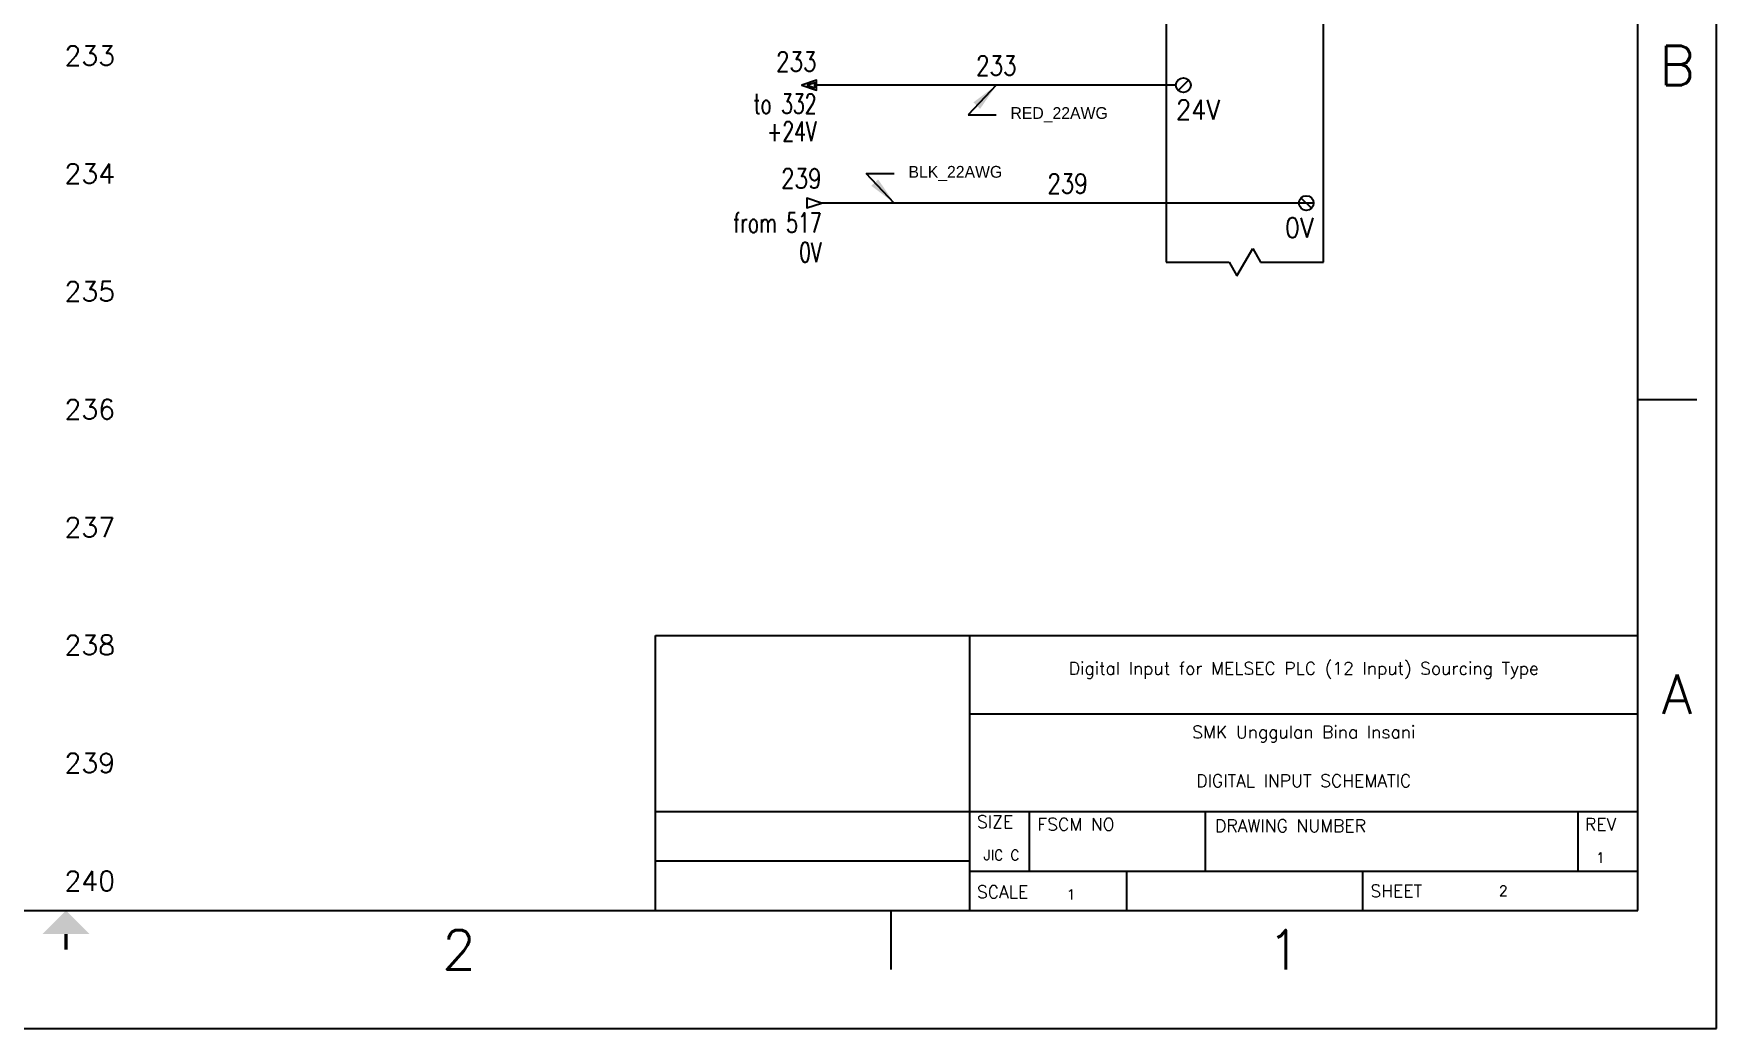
# Model space of a CAD drawing. Extents: x -0.3 to 21, y 0 to 16.
# Drawn here: x 10.29 to 21, y 0 to 6.33 of the extents above; entities that cross this region are included whole.
import ezdxf
from ezdxf.enums import TextEntityAlignment as Align

# ---------------------------------------------------------------- set-up
doc = ezdxf.new("R2010")
doc.units = 0
doc.header["$MEASUREMENT"] = 0
for name, color, linetype in [('BLK_22AWG', 7, 'Continuous'), ('DESC', 1, 'Continuous'), ('MISC', 2, 'Continuous'), ('RED_22AWG', 7, 'Continuous'), ('SYMS', 7, 'Continuous'), ('TAGS', 51, 'Continuous'), ('TB_LABELS', 1, 'Continuous'), ('TERMS', 4, 'Continuous'), ('Title Block', 7, 'Continuous'), ('Viewport', 7, 'Continuous'), ('WIRENO', 70, 'Continuous'), ('WIREREF', 61, 'Continuous'), ('WIREREF_DEST', 61, 'Continuous'), ('XREF', 7, 'Continuous')]:
    doc.layers.add(name, color=color, linetype=linetype)
doc.styles.add('Roman', font='romans')
doc.styles.add('WD', font='romans.shx')
doc.dimstyles.get("Standard").update_dxf_attribs({"dimtxt": 0.18, "dimasz": 0.18, "dimexe": 0.18, "dimexo": 0.0625, "dimgap": 0.09, "dimtad": 0, "dimtih": 1, "dimtoh": 1, "dimdec": 4, "dimzin": 0, "dimdsep": 46, "dimtxsty": 'Standard', "dimcen": 0.09, "dimadec": 0, "dimazin": 0, "dimtfac": 1, "dimtdec": 4, "dimtofl": 0, "dimtmove": 0, "dimatfit": 3, "dimfxl": 1, "dimtolj": 1, "dimtzin": 0, "dimarcsym": 0})

# ---------------------------------------------------------------- blocks, each defined once
blk = doc.blocks.new('ANSI_border_C')
for p, q in [((20.5, 0.75), (20.5, 2.5)), ((14.25, 0.75), (20.5, 0.75))]:
    blk.add_line(p, q)
at = {"layer": 'Title Block'}
for p, q in [((21, 0), (21, 16)), ((20.5, 0.75), (20.5, 15.25)), ((20.5, 4), (20.875, 4)), ((0.5, 0.75), (20.5, 0.75)), ((15.75, 0.375), (15.75, 0.75)), ((0, 0), (21, 0))]:
    blk.add_line(p, q, dxfattribs=at)
at = {"layer": 'Title Block', "const_width": 0.02}
blk.add_lwpolyline([(10.5, 0.5), (10.5, 0.6)], dxfattribs=at)
at = {"layer": 'Title Block'}
blk.add_solid([(10.35, 0.6), (10.65, 0.6), (10.5, 0.75)], dxfattribs=at)
at = {"layer": 'Title Block', "style": 'Roman'}
for s, p in [('B', (20.75, 6.125)), ('A', (20.75, 2.125)), ('2', (13, 0.5)), ('1', (18.25, 0.5))]:
    blk.add_text(s, height=0.25, dxfattribs=at).set_placement(p, align=Align.MIDDLE_CENTER)
blk = doc.blocks.new('JIC_border_C')
blk.add_blockref('ANSI_border_C', (0, 0))
blk = doc.blocks.new('JIC_tblock_desc_C')
for p, q in [((0, 0), (0, 1.75)), ((-6.25, 0), (0, 0))]:
    blk.add_line(p, q)
at = {"layer": 'Title Block'}
for p, q in [((-6.25, 0), (-6.25, 1.75)), ((-6.25, 1.75), (0, 1.75)), ((-4.25, 0), (-4.25, 1.75)), ((-4.25, 1.25), (0, 1.25)), ((-6.25, 0.63), (0, 0.63)), ((-3.87, 0.25), (-3.87, 0.63)), ((-2.75, 0.25), (-2.75, 0.63)), ((-0.38, 0.25), (-0.38, 0.63)), ((-6.25, 0.315), (-4.25, 0.315)), ((-4.25, 0.25), (0, 0.25)), ((-3.25, 0), (-3.25, 0.25)), ((-1.75, 0), (-1.75, 0.25))]:
    blk.add_line(p, q, dxfattribs=at)
at = {"color": 0, "style": 'Roman', "flags": 8}
for tag, p in [('FNAME', (-20.636, 6.819)), ('REVDATE', (-20.636, 4.106)), ('USER', (-20.636, 1.477))]:
    blk.add_attdef(tag, p, '', height=0.15, rotation=90, dxfattribs=at)
at = {"style": 'WD'}
for tag, p in [('PROJDESC', (-2.125, 1.5)), ('TITLE1', (-2.125, 1.095)), ('TITLE2', (-2.125, 0.785))]:
    blk.add_attdef(tag, text='', height=0.08, dxfattribs=at).set_placement(p, align=Align.CENTER)
for tag, p in [('SIZE', (-4.162, 0.32)), ('FSCM_NO', (-3.4, 0.337)), ('DWG_NO', (-1.659, 0.337)), ('REV', (-0.265, 0.303)), ('SCALE', (-3.634, 0.069)), ('SHEET', (-0.883, 0.092))]:
    blk.add_attdef(tag, p, '', height=0.065, dxfattribs=at)
at = {"style": 'WD', "flags": 1}
blk.add_attdef('WD_TB', (-5.57, 0.177), '', height=0.086, dxfattribs=at)
at = {"layer": 'TB_LABELS', "style": 'WD'}
for s, p in [('SIZE', (-4.204, 0.604)), ('FSCM NO', (-3.819, 0.588)), ('DRAWING NUMBER', (-2.689, 0.579)), ('REV', (-0.336, 0.588)), ('SCALE', (-4.204, 0.158)), ('SHEET', (-1.701, 0.164))]:
    blk.add_text(s, height=0.08, dxfattribs=at).set_placement(p, align=Align.TOP_LEFT)
blk = doc.blocks.new('PLCIO_C70')
at = {"layer": 'SYMS'}
for p, q in [((-0.05, 0.413), (0.05, 0.587)), ((0.05, 0.587), (0.1, 0.5)), ((-0.5, 0.5), (-0.1, 0.5)), ((-0.5, 0.5), (-0.5, -7.125)), ((-0.1, 0.5), (-0.05, 0.413)), ((0.1, 0.5), (0.5, 0.5)), ((0.5, -7.125), (0.5, 0.5)), ((-0.357, 0.033), (-0.424, -0.033)), ((0.281, 0.094), (-0.281, 0.094)), ((-0.281, 0.094), (-0.281, -0.094)), ((0.281, -0.094), (0.281, 0.094)), ((-0.281, -0.094), (0.281, -0.094)), ((-0.357, -0.717), (-0.424, -0.783)), ((0.281, -0.656), (-0.281, -0.656)), ((-0.281, -0.656), (-0.281, -0.844)), ((0.281, -0.844), (0.281, -0.656)), ((-0.281, -0.844), (0.281, -0.844)), ((-0.357, -1.467), (-0.424, -1.533)), ((0.281, -1.406), (-0.281, -1.406)), ((-0.281, -1.406), (-0.281, -1.594)), ((0.281, -1.594), (0.281, -1.406)), ((-0.281, -1.594), (0.281, -1.594)), ((-0.357, -2.217), (-0.424, -2.283)), ((0.281, -2.156), (-0.281, -2.156)), ((-0.281, -2.156), (-0.281, -2.344)), ((0.281, -2.344), (0.281, -2.156)), ((-0.281, -2.344), (0.281, -2.344)), ((-0.357, -2.967), (-0.424, -3.033)), ((0.281, -2.906), (-0.281, -2.906)), ((-0.281, -2.906), (-0.281, -3.094)), ((0.281, -3.094), (0.281, -2.906)), ((-0.281, -3.094), (0.281, -3.094)), ((-0.357, -3.717), (-0.424, -3.783)), ((0.281, -3.656), (-0.281, -3.656)), ((-0.281, -3.656), (-0.281, -3.844)), ((0.281, -3.844), (0.281, -3.656)), ((-0.281, -3.844), (0.281, -3.844)), ((-0.357, -4.467), (-0.424, -4.533)), ((0.281, -4.406), (-0.281, -4.406)), ((-0.281, -4.406), (-0.281, -4.594)), ((0.281, -4.594), (0.281, -4.406)), ((-0.281, -4.594), (0.281, -4.594)), ((-0.357, -5.217), (-0.424, -5.283)), ((0.281, -5.156), (-0.281, -5.156)), ((-0.281, -5.156), (-0.281, -5.344)), ((0.281, -5.344), (0.281, -5.156)), ((-0.281, -5.344), (0.281, -5.344)), ((-0.357, -5.967), (-0.424, -6.033)), ((0.357, -6.717), (0.424, -6.783)), ((-0.05, -7.212), (0.05, -7.038)), ((0.05, -7.038), (0.1, -7.125)), ((-0.5, -7.125), (-0.1, -7.125)), ((-0.1, -7.125), (-0.05, -7.212)), ((0.1, -7.125), (0.5, -7.125))]:
    blk.add_line(p, q, dxfattribs=at)
for centre in [(-0.391, 0), (-0.391, -0.75), (-0.391, -1.5), (-0.391, -2.25), (-0.391, -3), (-0.391, -3.75), (-0.391, -4.5), (-0.391, -5.25), (-0.391, -6), (0.391, -6.75)]:
    blk.add_circle(centre, 0.0469, dxfattribs=at)
at = {"style": 'WD', "width": 0.8}
for tag, p in [('INST', (0, 1.482)), ('LOC', (0, 1.312))]:
    blk.add_attdef(tag, text='', height=0.125, dxfattribs=at).set_placement(p, align=Align.CENTER)
at = {"style": 'WD'}
blk.add_attdef('TAG_1', text='', height=0.125, dxfattribs=at).set_placement((0, 0.322), align=Align.CENTER)
at = {"layer": 'SYMS', "style": 'WD', "width": 0.9}
for tag, p in [('DESCA11', (1.25, 0.031)), ('DESCB11', (1.25, -0.125)), ('DESCC11', (1.25, -0.281)), ('DESCD11', (1.25, -0.438)), ('DESCE11', (1.25, -0.594)), ('DESCA12', (1.25, -0.719)), ('DESCB12', (1.25, -0.875)), ('DESCC12', (1.25, -1.031)), ('DESCD12', (1.25, -1.188)), ('DESCE12', (1.25, -1.344)), ('DESCA13', (1.25, -1.469)), ('DESCB13', (1.25, -1.625)), ('DESCC13', (1.25, -1.781)), ('DESCD13', (1.25, -1.938)), ('DESCE13', (1.25, -2.094)), ('DESCA14', (1.25, -2.219)), ('DESCB14', (1.25, -2.375)), ('DESCC14', (1.25, -2.531)), ('DESCD14', (1.25, -2.688)), ('DESCE14', (1.25, -2.844)), ('DESCA15', (1.25, -2.969)), ('DESCB15', (1.25, -3.125)), ('DESCC15', (1.25, -3.281)), ('DESCD15', (1.25, -3.438)), ('DESCE15', (1.25, -3.594)), ('DESCA16', (1.25, -3.719)), ('DESCB16', (1.25, -3.875)), ('DESCC16', (1.25, -4.031)), ('DESCD16', (1.25, -4.188)), ('DESCE16', (1.25, -4.344)), ('DESCA17', (1.25, -4.469)), ('DESCB17', (1.25, -4.625)), ('DESCC17', (1.25, -4.781)), ('DESCD17', (1.25, -4.938)), ('DESCE17', (1.25, -5.094)), ('DESCA18', (1.25, -5.219)), ('DESCB18', (1.25, -5.375)), ('DESCC18', (1.25, -5.531)), ('DESCD18', (1.25, -5.688)), ('DESCE18', (1.25, -5.844))]:
    blk.add_attdef(tag, p, '', height=0.125, dxfattribs=at)
at = {"layer": 'SYMS', "style": 'WD', "flags": 1}
for tag, p in [('X4TERM11', (-0.438, 0)), ('X4TERM12', (-0.438, -0.75)), ('X4TERM13', (-0.438, -1.5)), ('X4TERM14', (-0.438, -2.25)), ('X4TERM15', (-0.438, -3)), ('X4TERM16', (-0.438, -3.75)), ('X4TERM17', (-0.438, -4.5)), ('X4TERM18', (-0.438, -5.25)), ('X4TERM19', (-0.438, -6)), ('X1TERM20', (0.438, -6.75))]:
    blk.add_attdef(tag, p, '', height=0.01, dxfattribs=at)
at = {"layer": 'SYMS', "style": 'WD', "width": 0.8}
for tag, p in [('TAGA11', (0, 0)), ('TAGA12', (0, -0.75)), ('TAGA13', (0, -1.5)), ('TAGA14', (0, -2.25)), ('TAGA15', (0, -3)), ('TAGA16', (0, -3.75)), ('TAGA17', (0, -4.5)), ('TAGA18', (0, -5.25))]:
    blk.add_attdef(tag, text='', height=0.125, dxfattribs=at).set_placement(p, align=Align.MIDDLE_CENTER)
at = {"layer": 'SYMS', "style": 'WD'}
for tag, width, p in [('TERMDESC11', 0.9, (-0.625, -0.062)), ('TERMDESC12', 0.9, (-0.625, -0.812)), ('TERMDESC13', 0.9, (-0.625, -1.562)), ('TERMDESC14', 0.9, (-0.625, -2.312)), ('TERMDESC15', 0.9, (-0.625, -3.062)), ('TERMDESC16', 0.9, (-0.625, -3.812)), ('TERMDESC17', 0.9, (-0.625, -4.562)), ('TERMDESC18', 0.9, (-0.625, -5.312)), ('TERMDESC19', 0.8, (-0.625, -6.062)), ('TERMDESC20', 0.9, (-0.625, -6.812)), ('TERM20', 0.9, (0.438, -6.844))]:
    blk.add_attdef(tag, text='', height=0.125, dxfattribs=dict(at, width=width)).set_placement(p, align=Align.TOP_RIGHT)
at = {"layer": 'SYMS', "style": 'WD', "width": 0.9}
for tag, p in [('TERM11', (-0.438, -0.156)), ('TERM12', (-0.438, -0.906)), ('TERM13', (-0.438, -1.656)), ('TERM14', (-0.438, -2.406)), ('TERM15', (-0.438, -3.156)), ('TERM16', (-0.438, -3.906)), ('TERM17', (-0.438, -4.656)), ('TERM18', (-0.438, -5.406)), ('TERM19', (-0.438, -6.094))]:
    blk.add_attdef(tag, text='', height=0.125, dxfattribs=at).set_placement(p, align=Align.TOP_LEFT)
blk = doc.blocks.new('WD_WNH')
at = {"linetype": 'Continuous', "style": 'WD', "width": 0.8}
blk.add_attdef('WIRENO', text='', height=0.125, dxfattribs=at).set_placement((0, 0.062), align=Align.CENTER)
at = {"style": 'WD', "flags": 1}
for tag, p in [('W01USER', (0, 0.078)), ('W02USER', (0, 0.07)), ('W03USER', (0, 0.062)), ('W04USER', (0, 0.055)), ('W05USER', (0, 0.047)), ('W06USER', (0, 0.039)), ('W07USER', (0, 0.031)), ('W08USER', (0, 0.023)), ('W09USER', (0, 0.016)), ('W10USER', (0, 0.008))]:
    blk.add_attdef(tag, text='', height=0.005, dxfattribs=at).set_placement(p, align=Align.CENTER)
blk = doc.blocks.new('HA1D3')
blk.add_lwpolyline([(-0.094, 0), (-0.094, -0.031), (0, 0), (-0.094, 0.031), (-0.094, 0)])
at = {"style": 'WD', "width": 0.8, "flags": 8}
blk.add_attdef('WIRENO', text='', height=0.125, dxfattribs=at).set_placement((0, 0.094), align=Align.RIGHT)
at = {"style": 'WD', "flags": 1}
blk.add_attdef('SIGCODE', text='', height=0.01, dxfattribs=at).set_placement((-0.02, 0.047), align=Align.RIGHT)
blk.add_attdef('X1TERM01', (0, 0), '', height=0.01, dxfattribs=at)
at = {"style": 'WD', "width": 0.7}
for tag, p in [('XREF', (0, -0.188)), ('DESC1', (0, -0.375))]:
    blk.add_attdef(tag, text='', height=0.125, dxfattribs=at).set_placement(p, align=Align.RIGHT)
blk = doc.blocks.new('HA1S3')
for points in [[(0, 0), (0, 0.031), (-0.094, 0), (0, -0.031), (0, 0)], [(-0.011, -0.016), (-0.011, 0.016), (-0.058, 0), (-0.011, -0.016)]]:
    blk.add_lwpolyline(points)
at = {"style": 'WD', "width": 0.8, "flags": 8}
blk.add_attdef('WIRENO', text='', height=0.125, dxfattribs=at).set_placement((0, 0.087), align=Align.RIGHT)
at = {"style": 'WD', "flags": 1}
blk.add_attdef('SIGCODE', text='', height=0.01, dxfattribs=at).set_placement((-0.02, 0.047), align=Align.RIGHT)
blk.add_attdef('X1TERM01', (0, 0), '', height=0.01, dxfattribs=at)
at = {"style": 'WD', "width": 0.7}
for tag, p in [('XREF', (0, -0.181)), ('DESC1', (0, -0.356))]:
    blk.add_attdef(tag, text='', height=0.125, dxfattribs=at).set_placement(p, align=Align.RIGHT)

msp = doc.modelspace()

# ---------------------------------------------------------------- linework, layer by layer
at = {"layer": 'BLK_22AWG'}
msp.add_line((18.438, 5.25), (15.307, 5.25), dxfattribs=at)
at = {"layer": 'RED_22AWG'}
msp.add_line((17.562, 6), (15.275, 6), dxfattribs=at)

# ---------------------------------------------------------------- block references
ref = msp.add_blockref('JIC_tblock_desc_C', (20.5, 0.75))
ref.add_attrib('SHEET', '2', (19.617, 0.843), dxfattribs={"height": 0.065, "style": 'WD'})
ref.add_attrib('SCALE', '1', (16.866, 0.819), dxfattribs={"height": 0.065, "style": 'WD'})
ref.add_attrib('REV', '1', (20.235, 1.053), dxfattribs={"height": 0.065, "style": 'WD'})
ref.add_attrib('SIZE', 'JIC C', (16.338, 1.07), dxfattribs={"height": 0.065, "style": 'WD'})
ref.add_attrib('TITLE2', 'DIGITAL INPUT SCHEMATIC', dxfattribs={"height": 0.08, "style": 'WD'}).set_placement((18.375, 1.535), align=Align.CENTER)
ref.add_attrib('TITLE1', 'SMK Unggulan Bina Insani', dxfattribs={"height": 0.08, "style": 'WD'}).set_placement((18.375, 1.845), align=Align.CENTER)
ref.add_attrib('PROJDESC', 'Digital Input for MELSEC PLC (12 Input) Sourcing Type', dxfattribs={"height": 0.08, "style": 'WD'}).set_placement((18.375, 2.25), align=Align.CENTER)
at = {"layer": 'SYMS'}
ref = msp.add_blockref('PLCIO_C70', (18, 12), dxfattribs=at)
ref.add_attrib('TERM11', 'X6', dxfattribs={"layer": 'TERMS', "height": 0.125, "style": 'WD', "width": 0.9}).set_placement((17.562, 11.844), align=Align.TOP_LEFT)
ref.add_attrib('TAGA11', 'I:07', dxfattribs={"layer": 'TAGS', "height": 0.125, "style": 'WD', "width": 0.8}).set_placement((18, 12), align=Align.MIDDLE_CENTER)
ref.add_attrib('TERMDESC11', 'IN 6', dxfattribs={"layer": 'TERMS', "height": 0.125, "style": 'WD', "width": 0.9}).set_placement((17.375, 11.938), align=Align.TOP_RIGHT)
ref.add_attrib('TERM12', 'X7', dxfattribs={"layer": 'TERMS', "height": 0.125, "style": 'WD', "width": 0.9}).set_placement((17.562, 11.094), align=Align.TOP_LEFT)
ref.add_attrib('TAGA12', 'I:08', dxfattribs={"layer": 'TAGS', "height": 0.125, "style": 'WD', "width": 0.8}).set_placement((18, 11.25), align=Align.MIDDLE_CENTER)
ref.add_attrib('TERMDESC12', 'IN 7', dxfattribs={"layer": 'TERMS', "height": 0.125, "style": 'WD', "width": 0.9}).set_placement((17.375, 11.188), align=Align.TOP_RIGHT)
ref.add_attrib('TERM13', 'X10', dxfattribs={"layer": 'TERMS', "height": 0.125, "style": 'WD', "width": 0.9}).set_placement((17.562, 10.344), align=Align.TOP_LEFT)
ref.add_attrib('TAGA13', 'I:09', dxfattribs={"layer": 'TAGS', "height": 0.125, "style": 'WD', "width": 0.8}).set_placement((18, 10.5), align=Align.MIDDLE_CENTER)
ref.add_attrib('TERMDESC13', 'IN 8', dxfattribs={"layer": 'TERMS', "height": 0.125, "style": 'WD', "width": 0.9}).set_placement((17.375, 10.438), align=Align.TOP_RIGHT)
ref.add_attrib('TERM14', 'X11', dxfattribs={"layer": 'TERMS', "height": 0.125, "style": 'WD', "width": 0.9}).set_placement((17.562, 9.594), align=Align.TOP_LEFT)
ref.add_attrib('TAGA14', 'I:10', dxfattribs={"layer": 'TAGS', "height": 0.125, "style": 'WD', "width": 0.8}).set_placement((18, 9.75), align=Align.MIDDLE_CENTER)
ref.add_attrib('TERMDESC14', 'IN 9', dxfattribs={"layer": 'TERMS', "height": 0.125, "style": 'WD', "width": 0.9}).set_placement((17.375, 9.688), align=Align.TOP_RIGHT)
ref.add_attrib('TERM15', 'X12', dxfattribs={"layer": 'TERMS', "height": 0.125, "style": 'WD', "width": 0.9}).set_placement((17.562, 8.844), align=Align.TOP_LEFT)
ref.add_attrib('TAGA15', 'I:11', dxfattribs={"layer": 'TAGS', "height": 0.125, "style": 'WD', "width": 0.8}).set_placement((18, 9), align=Align.MIDDLE_CENTER)
ref.add_attrib('TERMDESC15', 'IN 10', dxfattribs={"layer": 'TERMS', "height": 0.125, "style": 'WD', "width": 0.9}).set_placement((17.375, 8.938), align=Align.TOP_RIGHT)
ref.add_attrib('TERM16', 'X13', dxfattribs={"layer": 'TERMS', "height": 0.125, "style": 'WD', "width": 0.9}).set_placement((17.562, 8.094), align=Align.TOP_LEFT)
ref.add_attrib('TAGA16', 'I:12', dxfattribs={"layer": 'TAGS', "height": 0.125, "style": 'WD', "width": 0.8}).set_placement((18, 8.25), align=Align.MIDDLE_CENTER)
ref.add_attrib('TERMDESC16', 'IN 11', dxfattribs={"layer": 'TERMS', "height": 0.125, "style": 'WD', "width": 0.9}).set_placement((17.375, 8.188), align=Align.TOP_RIGHT)
ref.add_attrib('TERM17', 'X14', dxfattribs={"layer": 'TERMS', "height": 0.125, "style": 'WD', "width": 0.9}).set_placement((17.562, 7.344), align=Align.TOP_LEFT)
ref.add_attrib('TAGA17', 'I:13', dxfattribs={"layer": 'TAGS', "height": 0.125, "style": 'WD', "width": 0.8}).set_placement((18, 7.5), align=Align.MIDDLE_CENTER)
ref.add_attrib('TERMDESC17', 'IN 12', dxfattribs={"layer": 'TERMS', "height": 0.125, "style": 'WD', "width": 0.9}).set_placement((17.375, 7.438), align=Align.TOP_RIGHT)
ref.add_attrib('TERM18', 'X15', dxfattribs={"layer": 'TERMS', "height": 0.125, "style": 'WD', "width": 0.9}).set_placement((17.562, 6.594), align=Align.TOP_LEFT)
ref.add_attrib('TAGA18', 'I:14', dxfattribs={"layer": 'TAGS', "height": 0.125, "style": 'WD', "width": 0.8}).set_placement((18, 6.75), align=Align.MIDDLE_CENTER)
ref.add_attrib('TERMDESC18', 'IN 13', dxfattribs={"layer": 'TERMS', "height": 0.125, "style": 'WD', "width": 0.9}).set_placement((17.375, 6.688), align=Align.TOP_RIGHT)
ref.add_attrib('TERM19', '24V', dxfattribs={"layer": 'TERMS', "height": 0.125, "style": 'WD', "width": 0.9}).set_placement((17.562, 5.906), align=Align.TOP_LEFT)
ref.add_attrib('TERM20', '0V', dxfattribs={"layer": 'TERMS', "height": 0.125, "style": 'WD', "width": 0.9}).set_placement((18.438, 5.156), align=Align.TOP_RIGHT)
ref.add_attrib('TAG_1', 'PLC1', dxfattribs={"layer": 'TAGS', "height": 0.125, "style": 'WD'}).set_placement((18, 12.322), align=Align.CENTER)
ref = msp.add_blockref('HA1S3', (15.275, 6), dxfattribs=at)
ref.add_attrib('DESC1', '+24V', dxfattribs={"layer": 'DESC', "height": 0.125, "style": 'WD', "width": 0.7}).set_placement((15.275, 5.644), align=Align.RIGHT)
ref.add_attrib('WIRENO', '233', dxfattribs={"layer": 'WIREREF', "height": 0.125, "style": 'WD', "width": 0.8, "flags": 8}).set_placement((15.275, 6.088), align=Align.RIGHT)
ref.add_attrib('XREF', 'to 332', dxfattribs={"layer": 'XREF', "height": 0.125, "style": 'WD', "width": 0.7}).set_placement((15.275, 5.819), align=Align.RIGHT)
ref = msp.add_blockref('HA1D3', (15.307, 5.25), dxfattribs=at)
ref.add_attrib('DESC1', '0V', dxfattribs={"layer": 'DESC', "height": 0.125, "style": 'WD', "width": 0.7}).set_placement((15.307, 4.875), align=Align.RIGHT)
ref.add_attrib('WIRENO', '239', dxfattribs={"layer": 'WIREREF_DEST', "height": 0.125, "style": 'WD', "width": 0.8, "flags": 8}).set_placement((15.307, 5.344), align=Align.RIGHT)
ref.add_attrib('XREF', 'from 517', dxfattribs={"layer": 'XREF', "height": 0.125, "style": 'WD', "width": 0.7}).set_placement((15.307, 5.062), align=Align.RIGHT)
at = {"layer": 'Viewport'}
msp.add_blockref('JIC_border_C', (0, 0), dxfattribs=at)
at = {"layer": 'WIRENO'}
ref = msp.add_blockref('WD_WNH', (16.419, 6), dxfattribs=at)
ref.add_attrib('WIRENO', '233', dxfattribs={"linetype": 'Continuous', "height": 0.125, "style": 'WD', "width": 0.8}).set_placement((16.419, 6.062), align=Align.CENTER)
ref = msp.add_blockref('WD_WNH', (16.872, 5.25), dxfattribs=at)
ref.add_attrib('WIRENO', '239', dxfattribs={"linetype": 'Continuous', "height": 0.125, "style": 'WD', "width": 0.8}).set_placement((16.872, 5.312), align=Align.CENTER)

# ---------------------------------------------------------------- texts
at = {"layer": 'MISC', "char_height": 0.075, "attachment_point": 4}
for s, insert in [('\\A1;RED_22AWG', (16.509, 5.812)), ('\\A1;BLK_22AWG', (15.86, 5.438))]:
    msp.add_mtext(s, dxfattribs=dict(at, insert=insert))
at = {"layer": 'SYMS', "style": 'WD'}
for s, p in [('233', (10.812, 6.188)), ('234', (10.812, 5.438)), ('235', (10.812, 4.688)), ('236', (10.812, 3.938)), ('237', (10.812, 3.188)), ('238', (10.812, 2.438)), ('239', (10.812, 1.688)), ('240', (10.812, 0.938))]:
    msp.add_text(s, height=0.125, dxfattribs=at).set_placement(p, align=Align.MIDDLE_RIGHT)

# ---------------------------------------------------------------- leaders
at = {"layer": 'SYMS', "annotation_type": 0, "has_hookline": 1, "hookline_direction": 0, "text_width": 0.675}
for points in [[(16.419, 6), (16.239, 5.812), (16.419, 5.812)], [(15.77, 5.25), (15.59, 5.438), (15.77, 5.438)]]:
    msp.add_leader(points, dimstyle='Standard', override={"dimtxt": 0.075}, dxfattribs=at)

doc.saveas('drawing.dxf')
